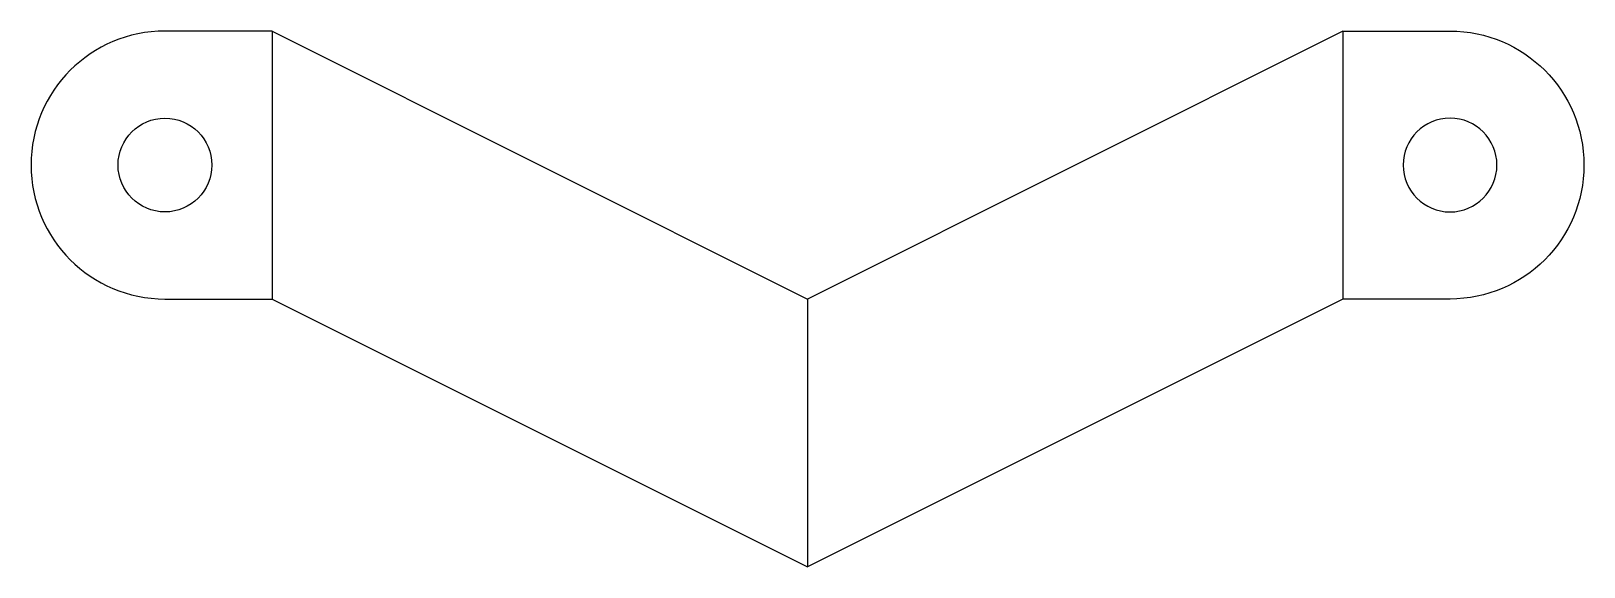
# Model space of a CAD drawing. Extents: x -58 to 58, y -40 to 0.
import ezdxf

# ---------------------------------------------------------------- set-up
doc = ezdxf.new("R2010")
doc.units = 0
doc.header["$MEASUREMENT"] = 0
doc.layers.add('VISIBLE', color=7, linetype='CONTINUOUS')

msp = doc.modelspace()

# ---------------------------------------------------------------- linework, layer by layer
at = {"layer": 'VISIBLE'}
for p, q in [((-40, 0), (-48, 0)), ((-40, 0), (0, -20)), ((40, 0), (0, -20)), ((40, 0), (40, -20)), ((40, 0), (48, 0)), ((-40, 0), (-40, -20)), ((-48, -20), (-40, -20)), ((-40, -20), (0, -40)), ((0, -20), (0, -40)), ((40, -20), (0, -40)), ((48, -20), (40, -20))]:
    msp.add_line(p, q, dxfattribs=at)
msp.add_circle((-48, -10), 3.5, dxfattribs=at)
at = {"layer": 'VISIBLE', "extrusion": (0, 0, -1)}
msp.add_circle((-48, -10), 3.5, dxfattribs=at)
msp.add_arc((-48, -10), 10, 90, 270, dxfattribs=at)
at = {"layer": 'VISIBLE'}
msp.add_arc((-48, -10), 10, 90, 270, dxfattribs=at)

doc.saveas('drawing.dxf')
